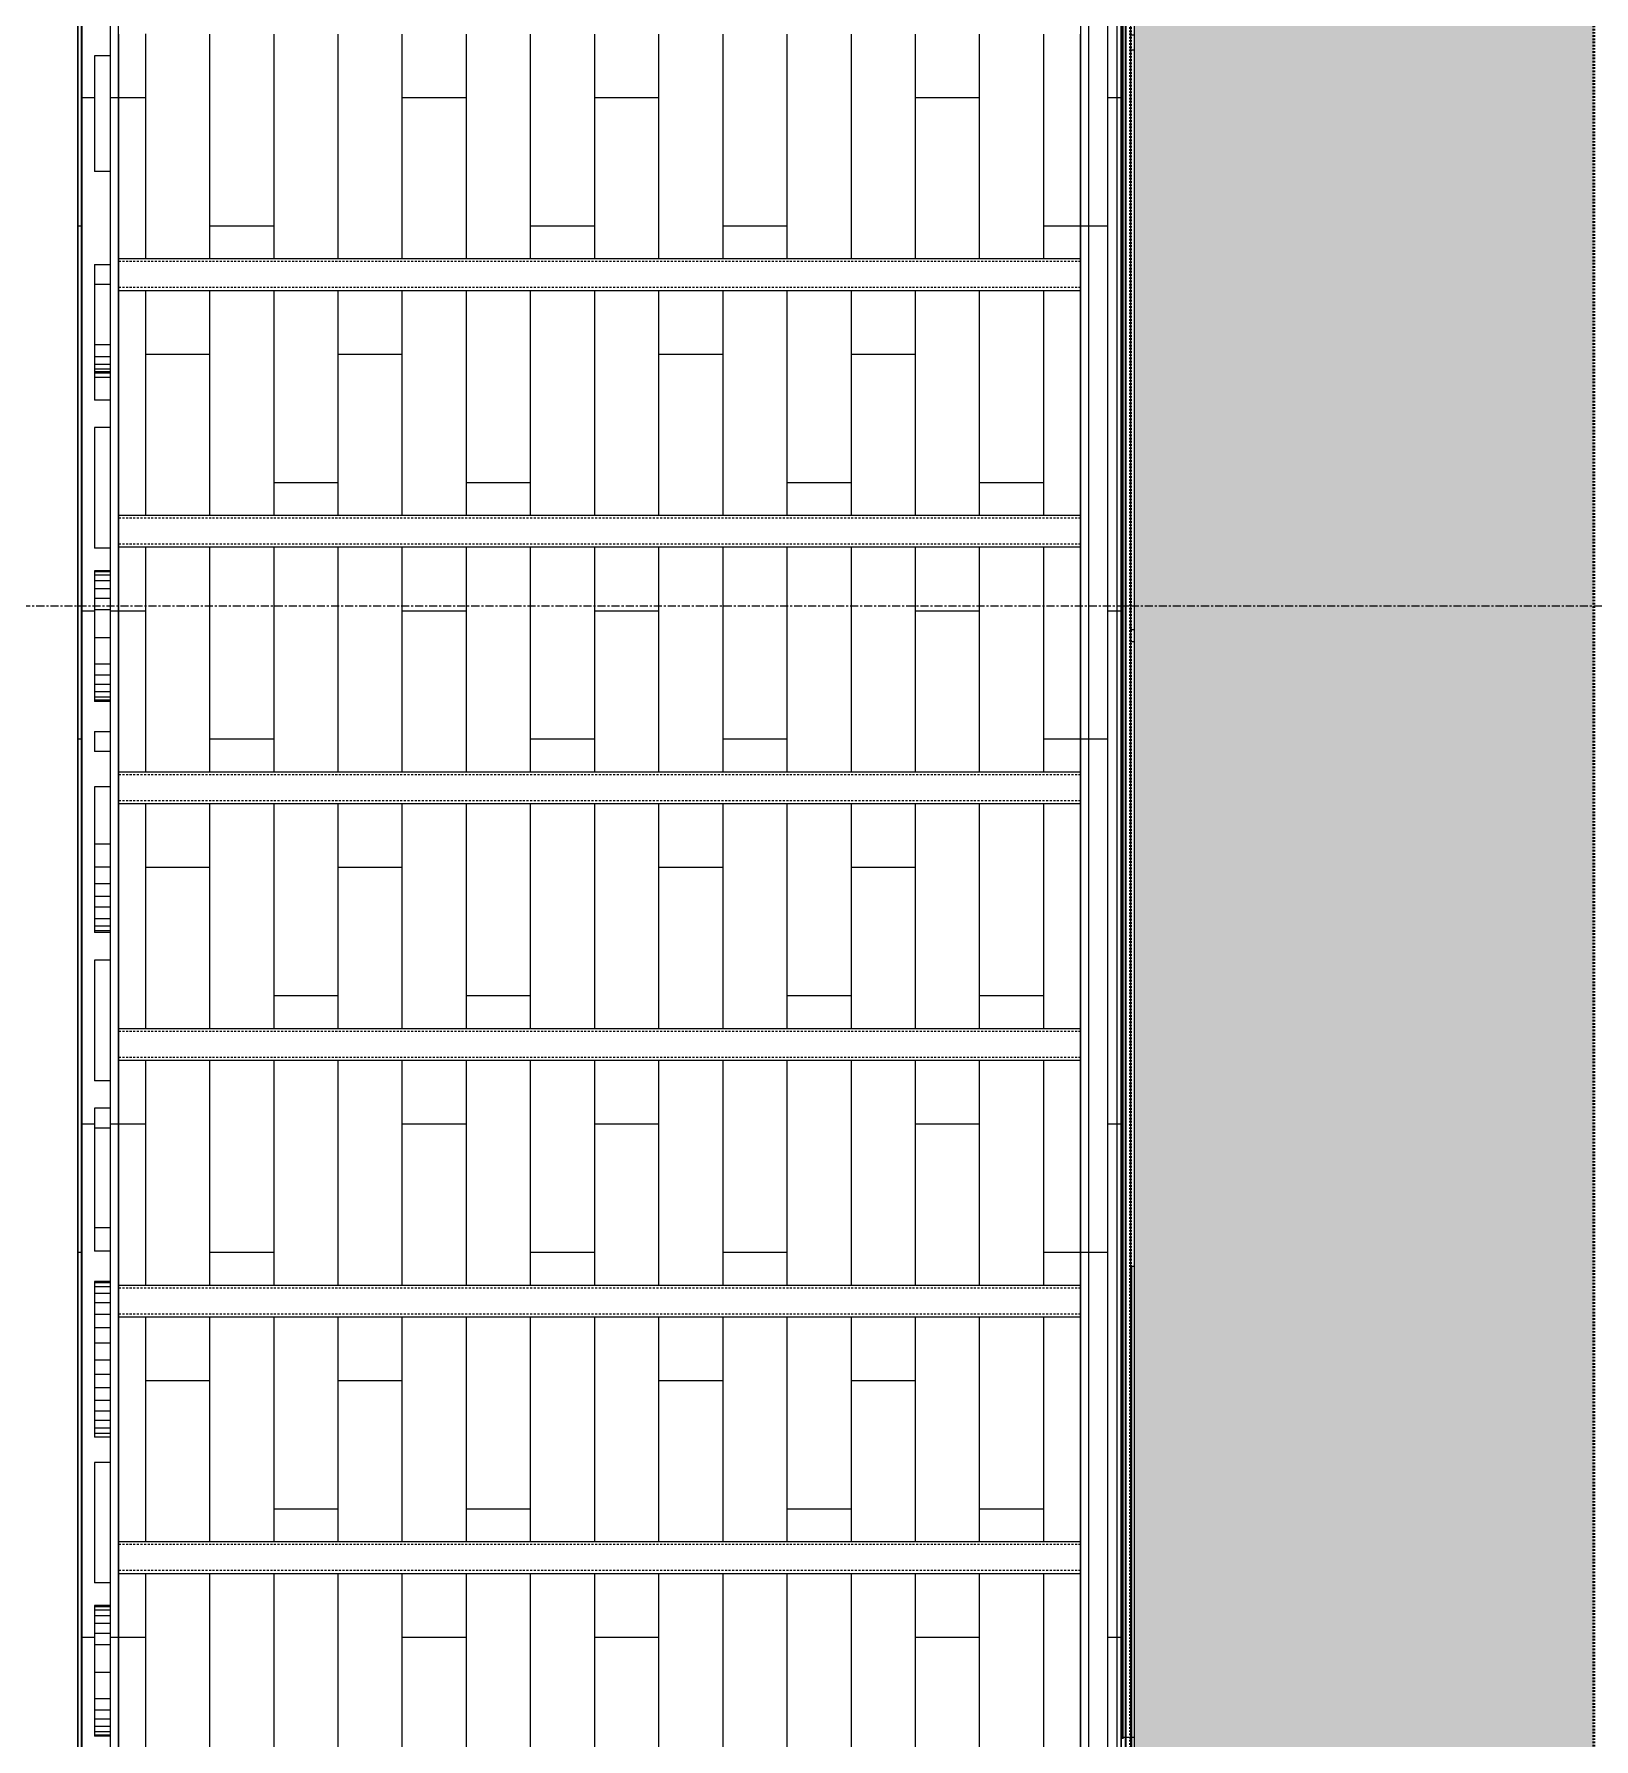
# Model space of a CAD drawing. Header units: inches. Extents: x -4218 to -1830, y 9767 to 12426.
# Drawn here: x -3929.1 to -3831.8, y 11211.6 to 11317.9 of the extents above; entities that cross this region are included whole.
import ezdxf

# ---------------------------------------------------------------- set-up
doc = ezdxf.new("R2010")
doc.units = ezdxf.units.IN
doc.header["$MEASUREMENT"] = 0
for name, pattern in [('Dash 1_16_', [0.125, 0.0625, -0.0625]), ('Grid Line 1_2_', [0.875, 0.5, -0.125, 0.125, -0.125]), ('Hidden 1_8_', [0.1875, 0.125, -0.0625])]:
    doc.linetypes.add(name, pattern=pattern)
for name, color, linetype, lineweight in [('A-CLNG-5', 13, 'Continuous', 9), ('A-CLNG-PATT-1', 71, 'Continuous', 13), ('A-DETL-MBND', 5, 'Continuous', 9), ('A-FLOR-4', 192, 'Continuous', 9), ('A-FLOR-PATT-1', 9, 'Continuous', 9), ('A-GENM', 5, 'Continuous', 9), ('A-GLAZ-1', 151, 'Continuous', 9), ('A-WALL-7', 113, 'Continuous', 9), ('C-PROP-LINE-1', 91, 'Dash 1_16_', 50), ('S-BEAM', 12, 'Continuous', 9), ('S-BEAM-1', 12, 'Hidden 1_8_', 9), ('S-GRID-1', 1, 'Grid Line 1_2_', 9)]:
    doc.layers.add(name, color=color, linetype=linetype, lineweight=lineweight)

# ---------------------------------------------------------------- blocks, each defined once
blk = doc.blocks.new('Basic Wall _ EXT - FIBER CEMENT - LARGE - ___-2505168-BACKGROUND - RCP - 1ST FLOOR')
at = {"layer": 'A-WALL-7'}
for p, q in [((-3861.05, 11434.39), (-3861.05, 11013.86)), ((-3861.05, 11434.39), (-3861.05, 11013.86)), ((-3861.02, 11434.39), (-3861.02, 11013.86)), ((-3861.02, 11434.39), (-3861.02, 11013.86))]:
    blk.add_line(p, q, dxfattribs=at)
blk = doc.blocks.new('Basic Wall _ EXT - FIBER CEMENT - SMALL - ___-2145935-BACKGROUND - RCP - 1ST FLOOR')
at = {"layer": 'A-DETL-MBND'}
for p, q in [((-3861.25, 11425.23), (-3861.25, 11211.66)), ((-3861.19, 11425.23), (-3861.19, 11211.66)), ((-3860.73, 11425.23), (-3860.73, 11211.66)), ((-3860.73, 11425.23), (-3860.73, 11211.66)), ((-3860.73, 11425.23), (-3860.73, 11211.66)), ((-3861.25, 11211.66), (-3861.25, 11211.57)), ((-3861.19, 11211.66), (-3861.19, 11211.57)), ((-3860.73, 11211.66), (-3860.73, 11211.59)), ((-3860.73, 11211.66), (-3860.73, 11211.59)), ((-3860.73, 11211.66), (-3860.73, 11211.59))]:
    blk.add_line(p, q, dxfattribs=at)
blk = doc.blocks.new('Walls 1 - Walls 1-2559882-BACKGROUND - RCP - 1ST FLOOR')
at = {"layer": 'A-WALL-7'}
for p, q in [((-3861.3, 11211.66), (-3861.05, 11211.66)), ((-3861.02, 11211.66), (-3860.72, 11211.66)), ((-3860.66, 11211.66), (-3860.47, 11211.66)), ((-3923.46, 11208.78), (-3922.74, 11208.78)), ((-3861.3, 11208.78), (-3861.05, 11208.78)), ((-3861.02, 11208.78), (-3860.72, 11208.78)), ((-3860.66, 11208.78), (-3860.47, 11208.78)), ((-3922.74, 11208.03), (-3923.46, 11208.03)), ((-3861.05, 11208.03), (-3861.3, 11208.03)), ((-3860.72, 11208.03), (-3861.02, 11208.03)), ((-3860.47, 11208.03), (-3860.66, 11208.03)), ((-3861.05, 11205.16), (-3861.3, 11205.16)), ((-3860.72, 11205.16), (-3861.02, 11205.16)), ((-3860.47, 11205.16), (-3860.66, 11205.16))]:
    blk.add_line(p, q, dxfattribs=at)
for centre, start_param, end_param in [((-3923.46, 11208.41), 0, 0.261799), ((-3923.46, 11208.41), 3.141593, 6.283185), ((-3860.4, 11208.41), 1.445432, 1.568095), ((-3860.4, 11208.41), 0.523599, 0.783492), ((-3860.4, 11208.41), 0.261799, 0.522251), ((-3923.46, 11208.41), 2.879793, 3.141593), ((-3860.4, 11208.41), 1.570796, 1.696161), ((-3860.4, 11208.41), 2.356194, 2.61664), ((-3860.4, 11208.41), 2.698715, 2.879092)]:
    blk.add_ellipse(centre, major_axis=(0, 0.375), ratio=0.86769, start_param=start_param, end_param=end_param, dxfattribs=at)
blk = doc.blocks.new('Walls 134 - Walls 3-2570741-BACKGROUND - RCP - 1ST FLOOR')
at = {"layer": 'A-WALL-7'}
for p, q in [((-3926.36, 11203.49), (-3926.36, 11433.39)), ((-3926.36, 11433.39), (-3926.36, 11203.49)), ((-3926.36, 11203.49), (-3926.36, 11433.39)), ((-3926.09, 11203.76), (-3926.09, 11433.12)), ((-3926.09, 11203.76), (-3926.09, 11433.12)), ((-3861.57, 11433.12), (-3861.57, 11203.76)), ((-3861.57, 11433.12), (-3861.57, 11203.76)), ((-3861.3, 11433.39), (-3861.3, 11203.49)), ((-3861.3, 11203.49), (-3861.3, 11433.39)), ((-3861.3, 11433.39), (-3861.3, 11203.49)), ((-3923.83, 11206.02), (-3923.83, 11430.86)), ((-3863.83, 11430.86), (-3863.83, 11206.02)), ((-3863.34, 11431.35), (-3863.34, 11205.53)), ((-3863.34, 11431.35), (-3863.34, 11205.53)), ((-3924.32, 11316.5), (-3924.32, 11318.69)), ((-3924.32, 11316.5), (-3924.32, 11318.69)), ((-3923.83, 11317.86), (-3923.83, 11303.86)), ((-3863.83, 11303.86), (-3863.83, 11317.86)), ((-3924.32, 11303.5), (-3924.32, 11309.3)), ((-3924.32, 11303.5), (-3924.32, 11309.3)), ((-3923.83, 11303.81), (-3923.83, 11303.67)), ((-3923.83, 11303.58), (-3923.83, 11302.14)), ((-3863.83, 11303.67), (-3863.83, 11303.81)), ((-3863.83, 11302.14), (-3863.83, 11303.58)), ((-3923.83, 11302.05), (-3923.83, 11301.91)), ((-3863.83, 11301.91), (-3863.83, 11302.05)), ((-3923.83, 11301.86), (-3923.83, 11287.86)), ((-3863.83, 11287.86), (-3863.83, 11301.86)), ((-3924.32, 11293.32), (-3924.32, 11295.04)), ((-3924.32, 11293.32), (-3924.32, 11295.04)), ((-3923.83, 11287.81), (-3923.83, 11287.67)), ((-3923.83, 11287.58), (-3923.83, 11286.14)), ((-3863.83, 11287.67), (-3863.83, 11287.81)), ((-3863.83, 11286.14), (-3863.83, 11287.58)), ((-3923.83, 11286.05), (-3923.83, 11285.91)), ((-3863.83, 11285.91), (-3863.83, 11286.05)), ((-3924.32, 11284.4), (-3924.32, 11285.81)), ((-3924.32, 11284.4), (-3924.32, 11285.81)), ((-3923.83, 11285.86), (-3923.83, 11271.86)), ((-3863.83, 11271.86), (-3863.83, 11285.86)), ((-3924.32, 11274.37), (-3924.32, 11276.25)), ((-3924.32, 11274.37), (-3924.32, 11276.25)), ((-3924.32, 11270.93), (-3924.32, 11273.12)), ((-3924.32, 11270.93), (-3924.32, 11273.12)), ((-3923.83, 11271.81), (-3923.83, 11271.67)), ((-3923.83, 11271.58), (-3923.83, 11270.14)), ((-3863.83, 11271.67), (-3863.83, 11271.81)), ((-3863.83, 11270.14), (-3863.83, 11271.58)), ((-3923.83, 11270.05), (-3923.83, 11269.91)), ((-3923.83, 11269.86), (-3923.83, 11255.86)), ((-3863.83, 11269.91), (-3863.83, 11270.05)), ((-3863.83, 11255.86), (-3863.83, 11269.86)), ((-3924.32, 11260.12), (-3924.32, 11261.84)), ((-3924.32, 11260.12), (-3924.32, 11261.84)), ((-3923.83, 11255.81), (-3923.83, 11255.67)), ((-3923.83, 11255.58), (-3923.83, 11254.14)), ((-3863.83, 11255.67), (-3863.83, 11255.81)), ((-3863.83, 11254.14), (-3863.83, 11255.58)), ((-3923.83, 11254.05), (-3923.83, 11253.91)), ((-3923.83, 11253.86), (-3923.83, 11239.86)), ((-3863.83, 11253.91), (-3863.83, 11254.05)), ((-3863.83, 11239.86), (-3863.83, 11253.86)), ((-3924.32, 11250.88), (-3924.32, 11252.6)), ((-3924.32, 11250.88), (-3924.32, 11252.6)), ((-3924.32, 11240.08), (-3924.32, 11241.96)), ((-3924.32, 11240.08), (-3924.32, 11241.96)), ((-3923.83, 11239.81), (-3923.83, 11239.67)), ((-3923.83, 11239.58), (-3923.83, 11238.14)), ((-3863.83, 11239.67), (-3863.83, 11239.81)), ((-3863.83, 11238.14), (-3863.83, 11239.58)), ((-3923.83, 11238.05), (-3923.83, 11237.91)), ((-3923.83, 11237.86), (-3923.83, 11223.86)), ((-3863.83, 11237.91), (-3863.83, 11238.05)), ((-3863.83, 11223.86), (-3863.83, 11237.86)), ((-3924.32, 11228.8), (-3924.32, 11230.37)), ((-3924.32, 11228.8), (-3924.32, 11230.37)), ((-3923.83, 11223.81), (-3923.83, 11223.67)), ((-3923.83, 11223.58), (-3923.83, 11222.14)), ((-3863.83, 11223.67), (-3863.83, 11223.81)), ((-3863.83, 11222.14), (-3863.83, 11223.58)), ((-3924.32, 11219.87), (-3924.32, 11221.28)), ((-3924.32, 11219.87), (-3924.32, 11221.28)), ((-3923.83, 11222.05), (-3923.83, 11221.91)), ((-3923.83, 11221.86), (-3923.83, 11207.86)), ((-3863.83, 11221.91), (-3863.83, 11222.05)), ((-3863.83, 11207.86), (-3863.83, 11221.86)), ((-3924.32, 11205.53), (-3924.32, 11211.73)), ((-3924.32, 11205.53), (-3924.32, 11211.73))]:
    blk.add_line(p, q, dxfattribs=at)
blk = doc.blocks.new('CISC HSS Rectangular_CSA G40_21_ - HS102x51x4_8-V247-BACKGROUND - RCP - 1ST FLOOR')
at = {"layer": 'S-BEAM'}
for p, q in [((-30, 1), (30, 1)), ((-30, 1), (-30, 0.62)), ((-30, 0.89), (-30, 0.95)), ((-30, 0.81), (-30, 0.89)), ((-30, 0.62), (-30, 0.72)), ((-30, 0.67), (-30, 0.72)), ((-30, 0.72), (-30, 0.67)), ((-30, 0.62), (-30, 0.67)), ((-30, 0.67), (-30, 0.62)), ((-30, 0.62), (-30, -0.62)), ((-30, 0.62), (-30, -0.62)), ((30, 0.62), (30, 1)), ((30, 0.95), (30, 0.89)), ((30, 0.89), (30, 0.81)), ((30, 0.72), (30, 0.62)), ((30, 0.67), (30, 0.72)), ((30, 0.72), (30, 0.62)), ((30, 0.62), (30, 0.67)), ((30, -0.62), (30, 0.62)), ((30, -0.62), (30, 0.62)), ((-30, -0.62), (-30, -1)), ((-30, -0.72), (-30, -0.62)), ((-30, -0.62), (-30, -0.72)), ((-30, -0.67), (-30, -0.62)), ((-30, -0.72), (-30, -0.67)), ((-30, -0.89), (-30, -0.81)), ((-30, -0.95), (-30, -0.89)), ((30, -1), (-30, -1)), ((30, -0.62), (30, -0.72)), ((30, -1), (30, -0.62)), ((30, -0.62), (30, -0.67)), ((30, -0.67), (30, -0.62)), ((30, -0.67), (30, -0.72)), ((30, -0.72), (30, -0.67)), ((30, -0.81), (30, -0.89)), ((30, -0.89), (30, -0.95))]:
    blk.add_line(p, q, dxfattribs=at)
at = {"layer": 'S-BEAM-1'}
for p, q in [((30, 0.81), (-30, 0.81)), ((30, -0.81), (-30, -0.81))]:
    blk.add_line(p, q, dxfattribs=at)
blk = doc.blocks.new('CISC HSS Rectangular_CSA G40_21_ - HS102x51x4_8-V248-BACKGROUND - RCP - 1ST FLOOR')
at = {"layer": 'S-BEAM'}
for p, q in [((-30, 1), (30, 1)), ((-30, 1), (-30, 0.62)), ((-30, 0.81), (-30, 0.95)), ((-30, 0.62), (-30, 0.72)), ((-30, 0.62), (-30, 0.72)), ((-30, 0.72), (-30, 0.62)), ((-30, 0.62), (-30, -0.62)), ((-30, 0.62), (-30, -0.62)), ((30, 0.62), (30, 1)), ((30, 0.95), (30, 0.89)), ((30, 0.89), (30, 0.81)), ((30, 0.72), (30, 0.62)), ((30, 0.62), (30, 0.72)), ((30, 0.72), (30, 0.62)), ((30, -0.62), (30, 0.62)), ((30, -0.62), (30, 0.62)), ((-30, -0.62), (-30, -1)), ((-30, -0.72), (-30, -0.62)), ((-30, -0.62), (-30, -0.72)), ((-30, -0.72), (-30, -0.62)), ((-30, -0.95), (-30, -0.81)), ((30, -1), (-30, -1)), ((30, -0.62), (30, -0.72)), ((30, -1), (30, -0.62)), ((30, -0.62), (30, -0.72)), ((30, -0.72), (30, -0.62)), ((30, -0.81), (30, -0.89)), ((30, -0.89), (30, -0.95))]:
    blk.add_line(p, q, dxfattribs=at)
at = {"layer": 'S-BEAM-1'}
for p, q in [((30, 0.81), (-30, 0.81)), ((30, -0.81), (-30, -0.81))]:
    blk.add_line(p, q, dxfattribs=at)
blk = doc.blocks.new('CISC HSS Rectangular_CSA G40_21_ - HS102x51x4_8-V249-BACKGROUND - RCP - 1ST FLOOR')
at = {"layer": 'S-BEAM'}
for p, q in [((-30, 1), (30, 1)), ((-30, 1), (-30, 0.62)), ((-30, 0.89), (-30, 0.95)), ((-30, 0.81), (-30, 0.89)), ((-30, 0.62), (-30, 0.72)), ((-30, 0.62), (-30, 0.72)), ((-30, 0.72), (-30, 0.62)), ((-30, 0.62), (-30, -0.62)), ((-30, 0.62), (-30, -0.62)), ((30, 0.62), (30, 1)), ((30, 0.95), (30, 0.81)), ((30, 0.72), (30, 0.62)), ((30, 0.67), (30, 0.72)), ((30, 0.72), (30, 0.67)), ((30, 0.62), (30, 0.67)), ((30, 0.67), (30, 0.62)), ((30, -0.62), (30, 0.62)), ((30, -0.62), (30, 0.62)), ((-30, -0.62), (-30, -1)), ((-30, -0.72), (-30, -0.62)), ((-30, -0.62), (-30, -0.67)), ((-30, -0.72), (-30, -0.62)), ((-30, -0.67), (-30, -0.72)), ((-30, -0.95), (-30, -0.81)), ((30, -1), (-30, -1)), ((30, -0.62), (30, -0.72)), ((30, -1), (30, -0.62)), ((30, -0.62), (30, -0.67)), ((30, -0.72), (30, -0.62)), ((30, -0.67), (30, -0.72)), ((30, -0.81), (30, -0.89)), ((30, -0.89), (30, -0.95))]:
    blk.add_line(p, q, dxfattribs=at)
at = {"layer": 'S-BEAM-1'}
for p, q in [((30, 0.81), (-30, 0.81)), ((30, -0.81), (-30, -0.81))]:
    blk.add_line(p, q, dxfattribs=at)
blk = doc.blocks.new('CISC HSS Rectangular_CSA G40_21_ - HS102x51x4_8-V250-BACKGROUND - RCP - 1ST FLOOR')
at = {"layer": 'S-BEAM'}
for p, q in [((-30, 1), (30, 1)), ((-30, 1), (-30, 0.62)), ((-30, 0.81), (-30, 0.95)), ((-30, 0.62), (-30, 0.72)), ((-30, 0.62), (-30, 0.72)), ((-30, 0.72), (-30, 0.62)), ((-30, 0.62), (-30, -0.62)), ((-30, 0.62), (-30, -0.62)), ((30, 0.62), (30, 1)), ((30, 0.95), (30, 0.81)), ((30, 0.72), (30, 0.62)), ((30, 0.62), (30, 0.72)), ((30, 0.72), (30, 0.62)), ((30, -0.62), (30, 0.62)), ((30, -0.62), (30, 0.62)), ((-30, -0.62), (-30, -1)), ((-30, -0.72), (-30, -0.62)), ((-30, -0.62), (-30, -0.72)), ((-30, -0.72), (-30, -0.62)), ((-30, -0.95), (-30, -0.81)), ((30, -1), (-30, -1)), ((30, -0.62), (30, -0.72)), ((30, -1), (30, -0.62)), ((30, -0.62), (30, -0.72)), ((30, -0.72), (30, -0.62)), ((30, -0.81), (30, -0.95))]:
    blk.add_line(p, q, dxfattribs=at)
at = {"layer": 'S-BEAM-1'}
for p, q in [((30, 0.81), (-30, 0.81)), ((30, -0.81), (-30, -0.81))]:
    blk.add_line(p, q, dxfattribs=at)
blk = doc.blocks.new('CISC HSS Rectangular_CSA G40_21_ - HS102x51x4_8-V251-BACKGROUND - RCP - 1ST FLOOR')
at = {"layer": 'S-BEAM'}
for p, q in [((-30, 1), (30, 1)), ((-30, 1), (-30, 0.62)), ((-30, 0.81), (-30, 0.95)), ((-30, 0.62), (-30, 0.72)), ((-30, 0.62), (-30, 0.72)), ((-30, 0.72), (-30, 0.62)), ((-30, 0.62), (-30, -0.62)), ((-30, 0.62), (-30, -0.62)), ((30, 0.62), (30, 1)), ((30, 0.95), (30, 0.81)), ((30, 0.72), (30, 0.62)), ((30, 0.62), (30, 0.72)), ((30, 0.72), (30, 0.67)), ((30, 0.67), (30, 0.62)), ((30, -0.62), (30, 0.62)), ((30, -0.62), (30, 0.62)), ((-30, -0.62), (-30, -1)), ((-30, -0.72), (-30, -0.62)), ((-30, -0.62), (-30, -0.72)), ((-30, -0.72), (-30, -0.62)), ((-30, -0.95), (-30, -0.81)), ((30, -1), (-30, -1)), ((30, -0.62), (30, -0.72)), ((30, -1), (30, -0.62)), ((30, -0.62), (30, -0.72)), ((30, -0.72), (30, -0.62)), ((30, -0.81), (30, -0.95))]:
    blk.add_line(p, q, dxfattribs=at)
at = {"layer": 'S-BEAM-1'}
for p, q in [((30, 0.81), (-30, 0.81)), ((30, -0.81), (-30, -0.81))]:
    blk.add_line(p, q, dxfattribs=at)
blk = doc.blocks.new('CISC HSS Rectangular_CSA G40_21_ - HS102x51x4_8-V252-BACKGROUND - RCP - 1ST FLOOR')
at = {"layer": 'S-BEAM'}
for p, q in [((-30, 1), (30, 1)), ((-30, 1), (-30, 0.62)), ((-30, 0.89), (-30, 0.95)), ((-30, 0.81), (-30, 0.89)), ((-30, 0.62), (-30, 0.72)), ((-30, 0.67), (-30, 0.72)), ((-30, 0.72), (-30, 0.62)), ((-30, 0.62), (-30, 0.67)), ((-30, 0.62), (-30, -0.62)), ((-30, 0.62), (-30, -0.62)), ((30, 0.62), (30, 1)), ((30, 0.95), (30, 0.81)), ((30, 0.72), (30, 0.62)), ((30, 0.62), (30, 0.72)), ((30, 0.72), (30, 0.62)), ((30, -0.62), (30, 0.62)), ((30, -0.62), (30, 0.62)), ((-30, -0.62), (-30, -1)), ((-30, -0.72), (-30, -0.62)), ((-30, -0.62), (-30, -0.67)), ((-30, -0.67), (-30, -0.62)), ((-30, -0.67), (-30, -0.72)), ((-30, -0.72), (-30, -0.67)), ((-30, -0.95), (-30, -0.81)), ((30, -1), (-30, -1)), ((30, -0.62), (30, -0.72)), ((30, -1), (30, -0.62)), ((30, -0.62), (30, -0.72)), ((30, -0.67), (30, -0.62)), ((30, -0.72), (30, -0.67)), ((30, -0.81), (30, -0.95))]:
    blk.add_line(p, q, dxfattribs=at)
at = {"layer": 'S-BEAM-1'}
for p, q in [((30, 0.81), (-30, 0.81)), ((30, -0.81), (-30, -0.81))]:
    blk.add_line(p, q, dxfattribs=at)
blk = doc.blocks.new('Perforated Panel at Magic-Pak - hvac panel - 2nd floor 2-2702973-BACKGROUND - RCP - 1ST FLOOR')
at = {"layer": 'A-GLAZ-1'}
for p, q in [((19.01, 4.44), (-19.01, 4.44)), ((-19.01, 4.37), (-19.01, 4.44)), ((19.01, 4.37), (-19.01, 4.37)), ((19.01, 4.37), (19.01, 4.44))]:
    blk.add_line(p, q, dxfattribs=at)
blk = doc.blocks.new('Family - ___-2835860-BACKGROUND - RCP - 1ST FLOOR')
at = {"layer": 'C-PROP-LINE-1'}
blk.add_line((-3860.72, 9980.19), (-3860.72, 11434.39), dxfattribs=at)
blk = doc.blocks.new('Family - ___-2835903-BACKGROUND - RCP - 1ST FLOOR')
at = {"layer": 'C-PROP-LINE-1'}
blk.add_line((-3831.82, 10009.09), (-3831.82, 12089.69), dxfattribs=at)
blk = doc.blocks.new('Family - ___-2835932-BACKGROUND - RCP - 1ST FLOOR')
at = {"layer": 'C-PROP-LINE-1'}
blk.add_line((-3860.72, 9980.19), (-3860.72, 12118.59), dxfattribs=at)

msp = doc.modelspace()

# ---------------------------------------------------------------- hatches: boundary and pattern name
at = {"layer": 'A-CLNG-PATT-1'}
h = msp.add_hatch(dxfattribs=at)
h.set_pattern_fill('FP_7', color=256, style=0, pattern_type=2)
h.set_pattern_definition([(90, (-2963.524, 11049.389), (4, -2e-16), []), (0, (-2963.524, 11049.389), (8, -8), [4, -28]), (0, (-2959.524, 11065.389), (8, -8), [4, -28])])
h.paths.add_polyline_path([(-3860.47, 9980.44), (-3831.82, 10009.09), (-3831.82, 10051.37), (-3832.45, 10051.37), (-3832.45, 10089.39), (-3831.82, 10089.39), (-3831.82, 10127.98), (-3832.45, 10127.98), (-3832.45, 10166), (-3831.82, 10166), (-3831.82, 10167.33), (-3832.73, 10167.33), (-3832.73, 10203.45), (-3831.82, 10203.45), (-3831.82, 10213.15), (-3831.89, 10213.15), (-3831.89, 10212.15), (-3832.69, 10212.15), (-3832.69, 10213.15), (-3834.54, 10213.15), (-3834.57, 10213.01), (-3835.27, 10211.79), (-3836.35, 10210.89), (-3837.8, 10210.41), (-3839.08, 10210.41), (-3840.41, 10210.89), (-3841.51, 10211.83), (-3842.19, 10213.01), (-3842.44, 10214.4), (-3842.19, 10215.79), (-3841.71, 10216.69), (-3860.47, 10216.69), (-3860.47, 9983.19)], flags=0)
h.paths.add_polyline_path([(-2067.8, 9980.44), (-2067.8, 10851.14), (-2096.45, 10822.49), (-2096.45, 10780.21), (-2096.2, 10780.21), (-2096.2, 10742.19), (-2096.45, 10742.19), (-2096.45, 10703.41), (-2096.2, 10703.41), (-2096.2, 10665.39), (-2096.45, 10665.39), (-2096.45, 10665.01), (-2096.2, 10665.01), (-2096.2, 10626.99), (-2096.45, 10626.99), (-2096.45, 10571.43), (-2095.82, 10571.43), (-2095.82, 10542.43), (-2096.45, 10542.43), (-2096.45, 10511.41), (-2096.2, 10511.41), (-2096.2, 10473.39), (-2096.45, 10473.39), (-2096.45, 10396.21), (-2096.2, 10396.21), (-2096.2, 10358.19), (-2096.45, 10358.19), (-2096.45, 10357.81), (-2096.2, 10357.81), (-2096.2, 10319.79), (-2096.45, 10319.79), (-2096.45, 10290.15), (-2095.82, 10290.15), (-2095.82, 10261.15), (-2096.45, 10261.15), (-2096.45, 10204.21), (-2096.2, 10204.21), (-2096.2, 10166.19), (-2096.45, 10166.19), (-2096.45, 10165.81), (-2096.2, 10165.81), (-2096.2, 10127.79), (-2096.45, 10127.79), (-2096.45, 10127.41), (-2096.2, 10127.41), (-2096.2, 10089.39), (-2096.45, 10089.39), (-2096.45, 10009.09), (-2069.32, 9981.96)], flags=0)
h.paths.add_polyline_path([(-3831.89, 10215.65), (-3831.82, 10215.65), (-3831.82, 10242.99), (-3832.45, 10242.99), (-3832.45, 10281.01), (-3831.82, 10281.01), (-3831.82, 10362.63), (-3832.82, 10362.63), (-3832.82, 10391.63), (-3831.82, 10391.63), (-3831.82, 10434.99), (-3832.45, 10434.99), (-3832.45, 10473.01), (-3831.82, 10473.01), (-3831.82, 10473.77), (-3832.45, 10473.77), (-3832.45, 10511.79), (-3831.82, 10511.79), (-3831.82, 10569.59), (-3831.89, 10569.59), (-3831.89, 10568.59), (-3832.69, 10568.59), (-3832.69, 10569.59), (-3834.54, 10569.59), (-3834.57, 10569.45), (-3835.27, 10568.23), (-3836.35, 10567.33), (-3837.8, 10566.84), (-3839.08, 10566.84), (-3840.41, 10567.33), (-3841.51, 10568.27), (-3842.19, 10569.45), (-3842.44, 10570.84), (-3842.19, 10572.23), (-3841.49, 10573.45), (-3840.41, 10574.35), (-3838.96, 10574.83), (-3837.68, 10574.83), (-3836.35, 10574.35), (-3835.25, 10573.41), (-3834.57, 10572.23), (-3834.54, 10572.09), (-3832.69, 10572.09), (-3832.69, 10573.09), (-3831.89, 10573.09), (-3831.89, 10572.09), (-3831.82, 10572.09), (-3831.82, 10588.78), (-3832.45, 10588.78), (-3832.45, 10626.8), (-3831.82, 10626.8), (-3831.82, 10627.18), (-3832.45, 10627.18), (-3832.45, 10665.2), (-3831.82, 10665.2), (-3831.82, 10745.63), (-3832.82, 10745.63), (-3832.82, 10774.63), (-3831.82, 10774.63), (-3831.82, 10780.97), (-3832.45, 10780.97), (-3832.45, 10818.99), (-3831.82, 10818.99), (-3831.82, 10857.77), (-3832.45, 10857.77), (-3832.45, 10895.79), (-3831.82, 10895.79), (-3831.82, 10901.49), (-3832.82, 10901.49), (-3832.82, 10930.49), (-3831.82, 10930.49), (-3831.82, 10961.34), (-3831.89, 10961.34), (-3831.89, 10960.34), (-3832.69, 10960.34), (-3832.69, 10961.34), (-3834.54, 10961.34), (-3834.57, 10961.2), (-3835.27, 10959.98), (-3836.35, 10959.08), (-3837.8, 10958.59), (-3839.08, 10958.59), (-3840.47, 10959.13), (-3841.51, 10960.02), (-3842.19, 10961.2), (-3842.44, 10962.59), (-3842.14, 10964.06), (-3841.49, 10965.2), (-3840.41, 10966.1), (-3838.96, 10966.58), (-3837.68, 10966.58), (-3836.35, 10966.1), (-3835.25, 10965.16), (-3834.57, 10963.98), (-3834.54, 10963.84), (-3832.69, 10963.84), (-3832.69, 10964.84), (-3831.89, 10964.84), (-3831.89, 10963.84), (-3831.82, 10963.84), (-3831.82, 10973.54), (-3832.73, 10973.54), (-3832.73, 11009.66), (-3831.82, 11009.66), (-3831.82, 11011.18), (-3832.45, 11011.18), (-3832.45, 11049.2), (-3831.82, 11049.2), (-3831.82, 11049.58), (-3832.45, 11049.58), (-3832.45, 11087.6), (-3831.82, 11087.6), (-3831.82, 11403.73), (-3831.89, 11403.73), (-3831.89, 11402.73), (-3832.69, 11402.74), (-3832.69, 11403.73), (-3834.54, 11403.73), (-3834.57, 11403.6), (-3835.27, 11402.38), (-3836.35, 11401.47), (-3837.8, 11400.99), (-3839.08, 11400.99), (-3840.41, 11401.47), (-3841.51, 11402.42), (-3842.19, 11403.6), (-3842.44, 11404.98), (-3842.19, 11406.37), (-3841.39, 11407.67), (-3840.41, 11408.5), (-3838.96, 11408.98), (-3837.68, 11408.98), (-3836.35, 11408.5), (-3835.25, 11407.55), (-3834.57, 11406.37), (-3834.54, 11406.23), (-3832.69, 11406.23), (-3832.69, 11407.23), (-3831.89, 11407.23), (-3831.89, 11406.23), (-3831.82, 11406.23), (-3831.82, 11433.64), (-3860.47, 11433.64), (-3860.47, 11013.86), (-3833.89, 11013.86), (-3833.89, 11013.11), (-3860.47, 11013.11), (-3860.47, 10217.44), (-3840.93, 10217.48), (-3840.41, 10217.92), (-3838.96, 10218.4), (-3837.68, 10218.4), (-3836.35, 10217.92), (-3835.79, 10217.44), (-3833.32, 10217.44), (-3833.32, 10216.69), (-3835.09, 10216.69), (-3834.57, 10215.79), (-3834.54, 10215.65), (-3832.69, 10215.65), (-3832.69, 10216.65), (-3831.89, 10216.65), (-3831.89, 10215.99)], flags=0)
h.paths.add_polyline_path([(-2067.8, 11247.64), (-2067.8, 12118.34), (-2096.45, 12089.69), (-2096.45, 11970.8), (-2096.2, 11970.8), (-2096.2, 11932.78), (-2096.45, 11932.78), (-2096.45, 11932.4), (-2096.2, 11932.4), (-2096.2, 11894.38), (-2096.45, 11894.38), (-2096.45, 11840.75), (-2095.82, 11840.75), (-2095.82, 11811.75), (-2096.45, 11811.75), (-2096.45, 11778.8), (-2096.2, 11778.8), (-2096.2, 11740.78), (-2096.45, 11740.78), (-2096.45, 11740.4), (-2096.2, 11740.4), (-2096.2, 11702.38), (-2096.45, 11702.38), (-2096.45, 11663.6), (-2096.2, 11663.6), (-2096.2, 11625.58), (-2096.45, 11625.58), (-2096.45, 11557.35), (-2095.82, 11557.35), (-2095.82, 11528.35), (-2096.45, 11528.35), (-2096.45, 11471.79), (-2096.2, 11471.79), (-2096.2, 11433.77), (-2096.45, 11433.77), (-2096.45, 11433.39), (-2096.2, 11433.39), (-2096.2, 11395.37), (-2096.45, 11395.37), (-2096.45, 11356.4), (-2096.2, 11356.4), (-2096.2, 11318.38), (-2096.45, 11318.38), (-2096.45, 11276.29), (-2069.32, 11249.16)], flags=0)
h.paths.add_polyline_path([(-3854.12, 11548.34), (-3841.98, 11548.34), (-3841.49, 11549.18), (-3840.41, 11550.09), (-3838.96, 11550.57), (-3837.68, 11550.57), (-3836.35, 11550.09), (-3835.25, 11549.14), (-3834.78, 11548.34), (-3832.69, 11548.34), (-3832.69, 11548.83), (-3831.89, 11548.81), (-3831.89, 11548.34), (-3831.82, 11548.34), (-3831.82, 11775.74), (-3831.89, 11775.74), (-3831.89, 11774.74), (-3832.69, 11774.74), (-3832.69, 11775.74), (-3834.54, 11775.74), (-3834.57, 11775.6), (-3835.27, 11774.38), (-3836.35, 11773.48), (-3837.8, 11772.99), (-3839.08, 11772.99), (-3840.41, 11773.48), (-3841.51, 11774.42), (-3842.19, 11775.6), (-3842.44, 11776.99), (-3842.19, 11778.38), (-3841.49, 11779.6), (-3840.41, 11780.5), (-3838.96, 11780.98), (-3837.68, 11780.98), (-3836.35, 11780.5), (-3835.25, 11779.56), (-3834.57, 11778.38), (-3834.54, 11778.24), (-3832.69, 11778.24), (-3832.69, 11779.24), (-3831.89, 11779.24), (-3831.89, 11778.24), (-3831.82, 11778.24), (-3831.82, 11823.24), (-3860.47, 11823.24), (-3860.47, 11548.34)], flags=0)
h.paths.add_polyline_path([(-3860.47, 11824.99), (-3831.82, 11824.99), (-3831.82, 11933.34), (-3832.45, 11933.34), (-3832.45, 11971.36), (-3832.45, 11971.37), (-3832.45, 12009.39), (-3831.82, 12009.39), (-3831.82, 12032.24), (-3832.45, 12032.24), (-3832.45, 12070.27), (-3831.82, 12070.27), (-3831.82, 12089.69), (-3860.47, 12118.34), (-3860.47, 12085.69), (-3834.85, 12085.69), (-3834.85, 12084.94), (-3860.47, 12084.94), (-3860.47, 11826.64)], flags=0)
at = {"layer": 'A-FLOR-PATT-1'}
h = msp.add_hatch(dxfattribs=at)
h.set_pattern_fill('FP_8', color=256, style=0, pattern_type=2)
h.set_pattern_definition([(90, (20497.867, 11369.901), (4, -2e-16), []), (0, (20497.867, 11369.901), (8, -8), [4, -28]), (0, (20501.867, 11385.901), (8, -8), [4, -28])])
h.paths.add_polyline_path([(-3926.36, 11203.49), (-3861.3, 11203.53), (-3861.34, 11433.39), (-3926.36, 11433.35), (-3926.36, 11203.5)], flags=0)
h.paths.add_polyline_path([(-3887.64, 11205.86), (-3923.83, 11205.87), (-3923.83, 11207.86), (-3863.83, 11207.85), (-3863.83, 11205.86), (-3879.26, 11205.86)], flags=0)
h.paths.add_polyline_path([(-3925.32, 11211.73), (-3925.32, 11219.87), (-3924.32, 11219.87), (-3924.32, 11211.73)], flags=0)
h.paths.add_polyline_path([(-3924.32, 11221.28), (-3925.32, 11221.28), (-3925.32, 11228.8), (-3924.32, 11228.8), (-3924.32, 11221.75)], flags=0)
h.paths.add_polyline_path([(-3904.4, 11221.86), (-3923.83, 11221.87), (-3923.83, 11223.86), (-3863.83, 11223.85), (-3863.83, 11221.86), (-3896.02, 11221.86)], flags=0)
h.paths.add_polyline_path([(-3925.32, 11230.37), (-3925.32, 11240.08), (-3924.32, 11240.08), (-3924.32, 11230.37)], flags=0)
h.paths.add_polyline_path([(-3863.83, 11237.86), (-3923.83, 11237.87), (-3923.83, 11239.86), (-3863.83, 11239.85), (-3863.83, 11237.87)], flags=0)
h.paths.add_polyline_path([(-3925.32, 11241.96), (-3925.32, 11250.88), (-3924.32, 11250.88), (-3924.32, 11241.96)], flags=0)
h.paths.add_polyline_path([(-3924.32, 11252.6), (-3925.32, 11252.6), (-3925.32, 11260.12), (-3924.32, 11260.12), (-3924.32, 11253.07)], flags=0)
h.paths.add_polyline_path([(-3870.88, 11253.86), (-3923.83, 11253.87), (-3923.83, 11255.86), (-3863.83, 11255.85), (-3863.83, 11253.86)], flags=0)
h.paths.add_polyline_path([(-3925.32, 11261.84), (-3925.32, 11270.93), (-3924.32, 11270.93), (-3924.32, 11261.84), (-3924.45, 11261.84)], flags=0)
h.paths.add_polyline_path([(-3887.64, 11269.86), (-3923.83, 11269.87), (-3923.83, 11271.86), (-3863.83, 11271.85), (-3863.83, 11269.86), (-3879.26, 11269.86)], flags=0)
h.paths.add_polyline_path([(-3924.32, 11273.12), (-3925.32, 11273.12), (-3925.32, 11274.37), (-3924.32, 11274.37)], flags=0)
h.paths.add_polyline_path([(-3924.32, 11276.25), (-3925.32, 11276.25), (-3925.32, 11284.4), (-3924.32, 11284.4), (-3924.32, 11276.32)], flags=0)
h.paths.add_polyline_path([(-3925.32, 11285.81), (-3925.32, 11293.32), (-3924.32, 11293.32), (-3924.32, 11285.81), (-3924.72, 11285.81)], flags=0)
h.paths.add_polyline_path([(-3923.83, 11285.86), (-3923.83, 11287.86), (-3863.83, 11287.85), (-3863.83, 11285.86), (-3921.16, 11285.86)], flags=0)
h.paths.add_polyline_path([(-3924.82, 11295.04), (-3925.32, 11295.04), (-3925.32, 11303.5), (-3924.32, 11303.48), (-3924.32, 11295.04)], flags=0)
h.paths.add_polyline_path([(-3923.83, 11301.86), (-3923.83, 11303.86), (-3863.83, 11303.85), (-3863.83, 11301.86), (-3921.16, 11301.86)], flags=0)
h.paths.add_polyline_path([(-3924.98, 11309.3), (-3925.32, 11309.3), (-3925.32, 11316.5), (-3924.32, 11316.5), (-3924.32, 11309.3)], flags=0)
h.paths.add_polyline_path([(-3912.78, 11317.86), (-3923.83, 11317.87), (-3923.83, 11319.86), (-3863.83, 11319.85), (-3863.83, 11317.86), (-3904.4, 11317.86)], flags=0)
h.paths.add_polyline_path([(-3925.32, 11318.69), (-3925.32, 11319.94), (-3924.32, 11319.94), (-3924.32, 11318.69), (-3925.08, 11318.69)], flags=0)
h.paths.add_polyline_path([(-3924.32, 11321.04), (-3925.32, 11321.04), (-3925.32, 11331.06), (-3924.32, 11331.06), (-3924.32, 11322.25)], flags=0)
h.paths.add_polyline_path([(-3924.32, 11331.85), (-3925.32, 11331.85), (-3925.32, 11340.3), (-3924.32, 11340.3), (-3924.32, 11332.16)], flags=0)
h.paths.add_polyline_path([(-3912.78, 11333.86), (-3923.83, 11333.87), (-3923.83, 11335.86), (-3863.83, 11335.85), (-3863.83, 11333.86), (-3904.4, 11333.86)], flags=0)
h.paths.add_polyline_path([(-3924.32, 11341.4), (-3925.32, 11341.4), (-3925.32, 11349.86), (-3924.32, 11349.86), (-3924.32, 11343.59)], flags=0)
h.paths.add_polyline_path([(-3921.16, 11349.86), (-3923.83, 11349.87), (-3923.83, 11351.86), (-3863.83, 11351.85), (-3863.83, 11349.86), (-3912.78, 11349.86)], flags=0)
h.paths.add_polyline_path([(-3925.32, 11354.4), (-3925.32, 11363.79), (-3924.32, 11363.79), (-3924.32, 11354.4)], flags=0)
h.paths.add_polyline_path([(-3925.32, 11364.58), (-3925.32, 11373.03), (-3924.32, 11373.03), (-3924.32, 11364.58)], flags=0)
h.paths.add_polyline_path([(-3921.16, 11365.86), (-3923.83, 11365.87), (-3923.83, 11367.86), (-3863.83, 11367.85), (-3863.83, 11365.86), (-3912.78, 11365.86)], flags=0)
h.paths.add_polyline_path([(-3924.32, 11374.76), (-3925.32, 11374.76), (-3925.32, 11382.27), (-3924.32, 11382.24), (-3924.32, 11375.23)], flags=0)
h.paths.add_polyline_path([(-3870.88, 11381.86), (-3923.83, 11381.87), (-3923.83, 11383.86), (-3863.83, 11383.85), (-3863.83, 11381.86)], flags=0)
h.paths.add_polyline_path([(-3924.32, 11384.62), (-3925.32, 11384.62), (-3925.32, 11393.55), (-3924.32, 11393.55), (-3924.32, 11386.09)], flags=0)
h.paths.add_polyline_path([(-3924.32, 11395.9), (-3925.32, 11395.9), (-3925.32, 11404.82), (-3924.32, 11404.82), (-3924.32, 11397.37)], flags=0)
h.paths.add_polyline_path([(-3921.16, 11397.86), (-3923.83, 11397.87), (-3923.83, 11399.86), (-3863.83, 11399.85), (-3863.83, 11397.86), (-3912.78, 11397.86)], flags=0)
h.paths.add_polyline_path([(-3925.32, 11405.92), (-3925.32, 11415.94), (-3924.32, 11415.94), (-3924.32, 11405.92)], flags=0)
h.paths.add_polyline_path([(-3887.64, 11413.86), (-3923.83, 11413.87), (-3923.83, 11415.86), (-3863.83, 11415.85), (-3863.83, 11413.86), (-3870.88, 11413.86)], flags=0)
h.paths.add_polyline_path([(-3925.32, 11416.57), (-3925.32, 11426.28), (-3924.32, 11426.28), (-3924.32, 11416.57)], flags=0)

# ---------------------------------------------------------------- linework, layer by layer
at = {"layer": 'A-CLNG-5'}
msp.add_line((-3860.47, 11013.86), (-3860.47, 11433.64), dxfattribs=at)
at = {"layer": 'A-DETL-MBND'}
msp.add_line((-3860.72, 11425.3), (-3860.72, 11241.01), dxfattribs=at)
at = {"layer": 'A-FLOR-4'}
for p, q in [((-3926.36, 11203.49), (-3926.36, 11433.39)), ((-3861.3, 11433.39), (-3861.3, 11203.49))]:
    msp.add_line(p, q, dxfattribs=at)
at = {"layer": 'A-GENM'}
for p, q in [((-3925.32, 11316.5), (-3925.32, 11309.3)), ((-3924.32, 11316.5), (-3925.32, 11316.5)), ((-3924.32, 11309.3), (-3924.32, 11316.5)), ((-3924.32, 11309.3), (-3925.32, 11309.3)), ((-3925.32, 11303.5), (-3925.32, 11302.25)), ((-3925.32, 11303.5), (-3924.32, 11303.5)), ((-3924.32, 11302.25), (-3924.32, 11303.5)), ((-3925.32, 11302.25), (-3925.32, 11298.48)), ((-3924.32, 11302.25), (-3925.32, 11302.25)), ((-3924.32, 11298.48), (-3924.32, 11302.25)), ((-3925.32, 11298.48), (-3925.32, 11297.74)), ((-3924.32, 11298.48), (-3925.32, 11298.48)), ((-3925.32, 11297.74), (-3925.32, 11297.25)), ((-3924.32, 11297.74), (-3925.32, 11297.74)), ((-3924.32, 11297.74), (-3924.32, 11298.48)), ((-3924.32, 11297.25), (-3924.32, 11297.74)), ((-3925.32, 11297.25), (-3925.32, 11296.96)), ((-3924.32, 11297.25), (-3925.32, 11297.25)), ((-3925.32, 11296.96), (-3925.32, 11296.81)), ((-3924.32, 11296.96), (-3925.32, 11296.96)), ((-3925.32, 11296.81), (-3925.32, 11296.72)), ((-3924.32, 11296.81), (-3925.32, 11296.81)), ((-3925.32, 11296.72), (-3925.32, 11296.44)), ((-3924.32, 11296.72), (-3925.32, 11296.72)), ((-3924.32, 11296.96), (-3924.32, 11297.25)), ((-3924.32, 11296.81), (-3924.32, 11296.96)), ((-3924.32, 11296.72), (-3924.32, 11296.81)), ((-3924.32, 11296.44), (-3924.32, 11296.72)), ((-3925.32, 11296.44), (-3925.32, 11295.04)), ((-3924.32, 11296.44), (-3925.32, 11296.44)), ((-3924.32, 11295.04), (-3924.32, 11296.44)), ((-3924.32, 11295.04), (-3925.32, 11295.04)), ((-3925.32, 11293.32), (-3925.32, 11285.81)), ((-3924.32, 11293.32), (-3925.32, 11293.32)), ((-3924.32, 11285.81), (-3924.32, 11293.32)), ((-3924.32, 11285.81), (-3925.32, 11285.81)), ((-3925.32, 11284.4), (-3925.32, 11284.33)), ((-3924.32, 11284.4), (-3925.32, 11284.4)), ((-3925.32, 11284.33), (-3925.32, 11284.12)), ((-3924.32, 11284.33), (-3925.32, 11284.33)), ((-3925.32, 11284.12), (-3925.32, 11283.76)), ((-3924.32, 11284.12), (-3925.32, 11284.12)), ((-3924.32, 11284.33), (-3924.32, 11284.4)), ((-3924.32, 11284.12), (-3924.32, 11284.33)), ((-3924.32, 11283.76), (-3924.32, 11284.12)), ((-3925.32, 11283.76), (-3925.32, 11283.27)), ((-3924.32, 11283.76), (-3925.32, 11283.76)), ((-3925.32, 11283.27), (-3925.32, 11282.66)), ((-3924.32, 11283.27), (-3925.32, 11283.27)), ((-3924.32, 11283.27), (-3924.32, 11283.76)), ((-3924.32, 11282.66), (-3924.32, 11283.27)), ((-3925.32, 11282.66), (-3925.32, 11281.95)), ((-3924.32, 11282.66), (-3925.32, 11282.66)), ((-3925.32, 11281.95), (-3925.32, 11280.22)), ((-3924.32, 11281.95), (-3925.32, 11281.95)), ((-3924.32, 11281.95), (-3924.32, 11282.66)), ((-3924.32, 11280.22), (-3924.32, 11281.95)), ((-3925.32, 11280.22), (-3925.32, 11278.57)), ((-3924.32, 11280.22), (-3925.32, 11280.22)), ((-3924.32, 11278.57), (-3924.32, 11280.22)), ((-3925.32, 11278.57), (-3925.32, 11277.89)), ((-3924.32, 11278.57), (-3925.32, 11278.57)), ((-3925.32, 11277.89), (-3925.32, 11277.31)), ((-3924.32, 11277.89), (-3925.32, 11277.89)), ((-3924.32, 11277.89), (-3924.32, 11278.57)), ((-3924.32, 11277.31), (-3924.32, 11277.89)), ((-3925.32, 11277.31), (-3925.32, 11276.85)), ((-3924.32, 11277.31), (-3925.32, 11277.31)), ((-3925.32, 11276.85), (-3925.32, 11276.52)), ((-3924.32, 11276.85), (-3925.32, 11276.85)), ((-3925.32, 11276.52), (-3925.32, 11276.32)), ((-3924.32, 11276.52), (-3925.32, 11276.52)), ((-3924.32, 11276.85), (-3924.32, 11277.31)), ((-3924.32, 11276.52), (-3924.32, 11276.85)), ((-3924.32, 11276.32), (-3924.32, 11276.52)), ((-3925.32, 11276.32), (-3925.32, 11276.25)), ((-3924.32, 11276.32), (-3925.32, 11276.32)), ((-3924.32, 11276.25), (-3925.32, 11276.25)), ((-3924.32, 11276.25), (-3924.32, 11276.32)), ((-3925.32, 11274.37), (-3925.32, 11273.12)), ((-3925.32, 11274.37), (-3924.32, 11274.37)), ((-3924.32, 11273.12), (-3924.32, 11274.37)), ((-3924.32, 11273.12), (-3925.32, 11273.12)), ((-3925.32, 11270.93), (-3925.32, 11267.34)), ((-3924.32, 11270.93), (-3925.32, 11270.93)), ((-3924.32, 11267.34), (-3924.32, 11270.93)), ((-3925.32, 11267.34), (-3925.32, 11265.92)), ((-3924.32, 11267.34), (-3925.32, 11267.34)), ((-3924.32, 11265.92), (-3924.32, 11267.34)), ((-3925.32, 11265.92), (-3925.32, 11264.88)), ((-3924.32, 11265.92), (-3925.32, 11265.92)), ((-3924.32, 11264.88), (-3924.32, 11265.92)), ((-3925.32, 11264.88), (-3925.32, 11264.08)), ((-3924.32, 11264.88), (-3925.32, 11264.88)), ((-3924.32, 11264.08), (-3924.32, 11264.88)), ((-3925.32, 11264.08), (-3925.32, 11263.41)), ((-3924.32, 11264.08), (-3925.32, 11264.08)), ((-3924.32, 11263.41), (-3924.32, 11264.08)), ((-3925.32, 11263.41), (-3925.32, 11262.71)), ((-3924.32, 11263.41), (-3925.32, 11263.41)), ((-3925.32, 11262.71), (-3925.32, 11262.23)), ((-3925.32, 11262.71), (-3924.32, 11262.71)), ((-3924.32, 11262.71), (-3924.32, 11263.41)), ((-3924.32, 11262.23), (-3924.32, 11262.71)), ((-3925.32, 11262.23), (-3925.32, 11261.94)), ((-3924.32, 11262.23), (-3925.32, 11262.23)), ((-3925.32, 11261.94), (-3925.32, 11261.84)), ((-3924.32, 11261.94), (-3925.32, 11261.94)), ((-3924.32, 11261.84), (-3925.32, 11261.84)), ((-3924.32, 11261.94), (-3924.32, 11262.23)), ((-3924.32, 11261.84), (-3924.32, 11261.94)), ((-3925.32, 11260.12), (-3925.32, 11252.6)), ((-3924.32, 11260.12), (-3925.32, 11260.12)), ((-3924.32, 11252.6), (-3924.32, 11260.12)), ((-3924.32, 11252.6), (-3925.32, 11252.6)), ((-3925.32, 11250.88), (-3925.32, 11249.63)), ((-3924.32, 11250.88), (-3925.32, 11250.88)), ((-3924.32, 11249.63), (-3924.32, 11250.88)), ((-3925.32, 11249.63), (-3925.32, 11243.43)), ((-3924.32, 11249.63), (-3925.32, 11249.63)), ((-3924.32, 11243.43), (-3924.32, 11249.63)), ((-3925.32, 11243.43), (-3925.32, 11241.96)), ((-3924.32, 11243.43), (-3925.32, 11243.43)), ((-3924.32, 11241.96), (-3924.32, 11243.43)), ((-3924.32, 11241.96), (-3925.32, 11241.96)), ((-3925.32, 11240.08), (-3925.32, 11239.99)), ((-3924.32, 11240.08), (-3925.32, 11240.08)), ((-3925.32, 11239.99), (-3925.32, 11239.74)), ((-3924.32, 11239.99), (-3925.32, 11239.99)), ((-3925.32, 11239.74), (-3925.32, 11239.33)), ((-3924.32, 11239.74), (-3925.32, 11239.74)), ((-3925.32, 11239.33), (-3925.32, 11238.74)), ((-3924.32, 11239.33), (-3925.32, 11239.33)), ((-3924.32, 11239.99), (-3924.32, 11240.08)), ((-3924.32, 11239.74), (-3924.32, 11239.99)), ((-3924.32, 11239.33), (-3924.32, 11239.74)), ((-3924.32, 11238.74), (-3924.32, 11239.33)), ((-3925.32, 11238.74), (-3925.32, 11238.02)), ((-3924.32, 11238.74), (-3925.32, 11238.74)), ((-3924.32, 11238.02), (-3924.32, 11238.74)), ((-3925.32, 11238.02), (-3925.32, 11237.18)), ((-3924.32, 11238.02), (-3925.32, 11238.02)), ((-3925.32, 11237.18), (-3925.32, 11236.24)), ((-3924.32, 11237.18), (-3925.32, 11237.18)), ((-3924.32, 11237.18), (-3924.32, 11238.02)), ((-3924.32, 11236.24), (-3924.32, 11237.18)), ((-3925.32, 11236.24), (-3925.32, 11235.18)), ((-3924.32, 11236.24), (-3925.32, 11236.24)), ((-3924.32, 11235.18), (-3924.32, 11236.24)), ((-3925.32, 11235.18), (-3925.32, 11234.27)), ((-3924.32, 11235.18), (-3925.32, 11235.18)), ((-3924.32, 11234.27), (-3924.32, 11235.18)), ((-3925.32, 11234.27), (-3925.32, 11233.44)), ((-3924.32, 11234.27), (-3925.32, 11234.27)), ((-3924.32, 11233.44), (-3924.32, 11234.27)), ((-3925.32, 11233.44), (-3925.32, 11232.68)), ((-3924.32, 11233.44), (-3925.32, 11233.44)), ((-3924.32, 11232.68), (-3924.32, 11233.44)), ((-3925.32, 11232.68), (-3925.32, 11232)), ((-3925.32, 11232.68), (-3924.32, 11232.68)), ((-3925.32, 11232), (-3925.32, 11231.41)), ((-3924.32, 11232), (-3925.32, 11232)), ((-3924.32, 11232), (-3924.32, 11232.68)), ((-3924.32, 11231.41), (-3924.32, 11232)), ((-3925.32, 11231.41), (-3925.32, 11230.94)), ((-3924.32, 11231.41), (-3925.32, 11231.41)), ((-3925.32, 11230.94), (-3925.32, 11230.6)), ((-3924.32, 11230.94), (-3925.32, 11230.94)), ((-3924.32, 11230.94), (-3924.32, 11231.41)), ((-3924.32, 11230.6), (-3924.32, 11230.94)), ((-3925.32, 11230.6), (-3925.32, 11230.37)), ((-3924.32, 11230.6), (-3925.32, 11230.6)), ((-3924.32, 11230.37), (-3925.32, 11230.37)), ((-3924.32, 11230.37), (-3924.32, 11230.6)), ((-3925.32, 11228.8), (-3925.32, 11221.28)), ((-3924.32, 11228.8), (-3925.32, 11228.8)), ((-3924.32, 11221.28), (-3924.32, 11228.8)), ((-3924.32, 11221.28), (-3925.32, 11221.28)), ((-3925.32, 11219.87), (-3925.32, 11219.8)), ((-3924.32, 11219.87), (-3925.32, 11219.87)), ((-3925.32, 11219.8), (-3925.32, 11219.59)), ((-3924.32, 11219.8), (-3925.32, 11219.8)), ((-3925.32, 11219.59), (-3925.32, 11219.24)), ((-3924.32, 11219.59), (-3925.32, 11219.59)), ((-3925.32, 11219.24), (-3925.32, 11218.75)), ((-3924.32, 11219.24), (-3925.32, 11219.24)), ((-3924.32, 11219.8), (-3924.32, 11219.87)), ((-3924.32, 11219.59), (-3924.32, 11219.8)), ((-3924.32, 11219.24), (-3924.32, 11219.59)), ((-3924.32, 11218.75), (-3924.32, 11219.24)), ((-3925.32, 11218.75), (-3925.32, 11218.14)), ((-3924.32, 11218.75), (-3925.32, 11218.75)), ((-3925.32, 11218.14), (-3925.32, 11217.43)), ((-3924.32, 11218.14), (-3925.32, 11218.14)), ((-3924.32, 11218.14), (-3924.32, 11218.75)), ((-3924.32, 11217.43), (-3924.32, 11218.14)), ((-3925.32, 11217.43), (-3925.32, 11215.7)), ((-3924.32, 11217.43), (-3925.32, 11217.43)), ((-3924.32, 11215.7), (-3924.32, 11217.43)), ((-3925.32, 11215.7), (-3925.32, 11214.05)), ((-3924.32, 11215.7), (-3925.32, 11215.7)), ((-3924.32, 11214.05), (-3924.32, 11215.7)), ((-3925.32, 11214.05), (-3925.32, 11213.37)), ((-3924.32, 11214.05), (-3925.32, 11214.05)), ((-3924.32, 11213.37), (-3924.32, 11214.05)), ((-3925.32, 11213.37), (-3925.32, 11212.79)), ((-3925.32, 11213.37), (-3924.32, 11213.37)), ((-3925.32, 11212.79), (-3925.32, 11212.33)), ((-3924.32, 11212.79), (-3925.32, 11212.79)), ((-3924.32, 11212.79), (-3924.32, 11213.37)), ((-3924.32, 11212.33), (-3924.32, 11212.79)), ((-3925.32, 11212.33), (-3925.32, 11212)), ((-3924.32, 11212.33), (-3925.32, 11212.33)), ((-3925.32, 11212), (-3925.32, 11211.8)), ((-3924.32, 11212), (-3925.32, 11212)), ((-3925.32, 11211.8), (-3925.32, 11211.73)), ((-3924.32, 11211.8), (-3925.32, 11211.8)), ((-3924.32, 11211.73), (-3925.32, 11211.73)), ((-3924.32, 11212), (-3924.32, 11212.33)), ((-3924.32, 11211.8), (-3924.32, 11212)), ((-3924.32, 11211.73), (-3924.32, 11211.8))]:
    msp.add_line(p, q, dxfattribs=at)
at = {"layer": 'A-WALL-7'}
for p, q in [((-3860.72, 11317.82), (-3860.47, 11317.82)), ((-3860.47, 11316.86), (-3860.72, 11316.86)), ((-3860.72, 11280.74), (-3860.47, 11280.74)), ((-3860.72, 11279.98), (-3860.47, 11279.98)), ((-3860.47, 11241.01), (-3860.72, 11241.01))]:
    msp.add_line(p, q, dxfattribs=at)
at = {"layer": 'S-GRID-1'}
msp.add_line((-1830.2, 11282.19), (-4168.71, 11282.19), dxfattribs=at)

# ---------------------------------------------------------------- block references
at = {"layer": 'A-GLAZ-1', "rotation": 89.99999999999991}
msp.add_blockref('Perforated Panel at Magic-Pak - hvac panel - 2nd floor 2-2702973-BACKGROUND - RCP - 1ST FLOOR', (-3856.29, 11222), dxfattribs=at)
at = {"layer": 'A-WALL-7'}
for name in ['Basic Wall _ EXT - FIBER CEMENT - SMALL - ___-2145935-BACKGROUND - RCP - 1ST FLOOR', 'Basic Wall _ EXT - FIBER CEMENT - LARGE - ___-2505168-BACKGROUND - RCP - 1ST FLOOR', 'Walls 134 - Walls 3-2570741-BACKGROUND - RCP - 1ST FLOOR', 'Walls 1 - Walls 1-2559882-BACKGROUND - RCP - 1ST FLOOR']:
    msp.add_blockref(name, (0, 0), dxfattribs=at)
at = {"layer": 'C-PROP-LINE-1'}
for name in ['Family - ___-2835860-BACKGROUND - RCP - 1ST FLOOR', 'Family - ___-2835932-BACKGROUND - RCP - 1ST FLOOR', 'Family - ___-2835903-BACKGROUND - RCP - 1ST FLOOR']:
    msp.add_blockref(name, (0, 0), dxfattribs=at)
at = {"layer": 'S-BEAM'}
for name, p in [('CISC HSS Rectangular_CSA G40_21_ - HS102x51x4_8-V247-BACKGROUND - RCP - 1ST FLOOR', (-3893.83, 11302.86)), ('CISC HSS Rectangular_CSA G40_21_ - HS102x51x4_8-V248-BACKGROUND - RCP - 1ST FLOOR', (-3893.83, 11286.86)), ('CISC HSS Rectangular_CSA G40_21_ - HS102x51x4_8-V249-BACKGROUND - RCP - 1ST FLOOR', (-3893.83, 11270.86)), ('CISC HSS Rectangular_CSA G40_21_ - HS102x51x4_8-V250-BACKGROUND - RCP - 1ST FLOOR', (-3893.83, 11254.86)), ('CISC HSS Rectangular_CSA G40_21_ - HS102x51x4_8-V251-BACKGROUND - RCP - 1ST FLOOR', (-3893.83, 11238.86)), ('CISC HSS Rectangular_CSA G40_21_ - HS102x51x4_8-V252-BACKGROUND - RCP - 1ST FLOOR', (-3893.83, 11222.86))]:
    msp.add_blockref(name, p, dxfattribs=at)

doc.saveas('drawing.dxf')
